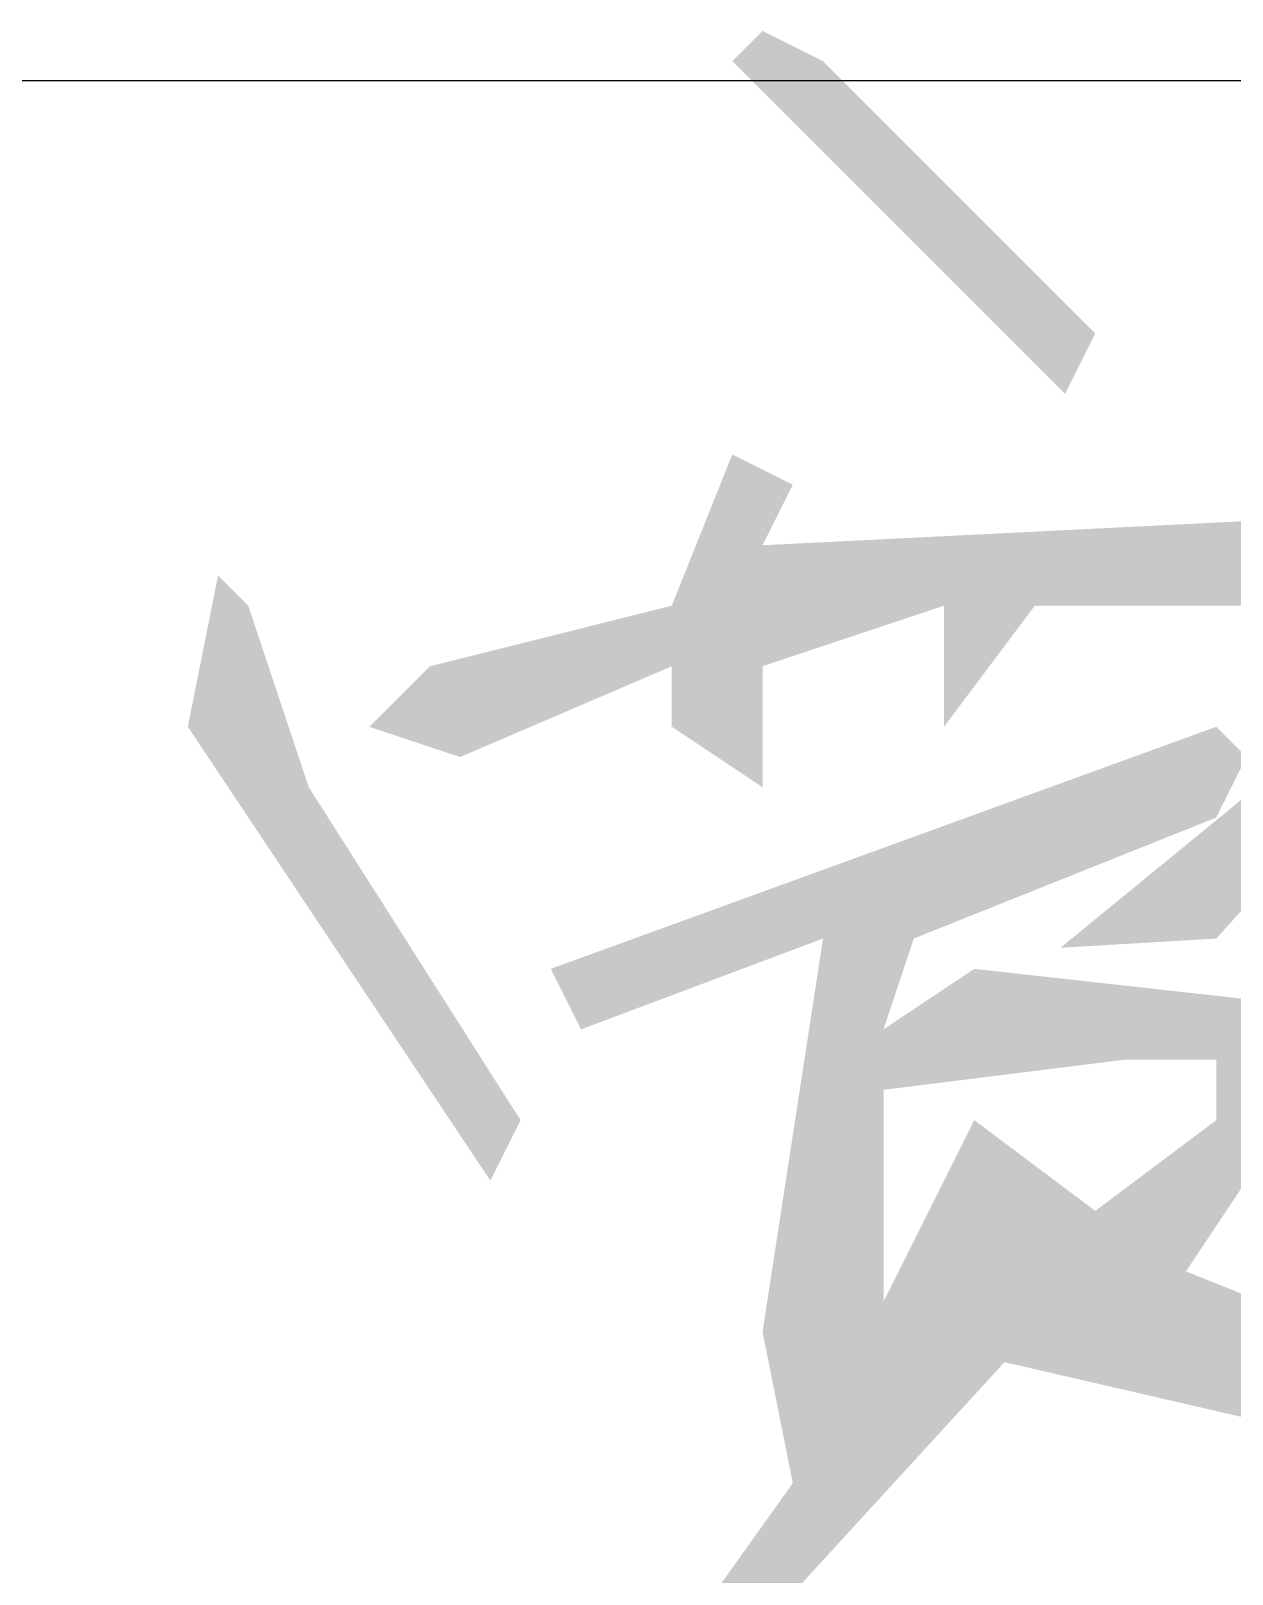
# Model space of a CAD drawing. Extents: x 5693218 to 11495510, y -728562 to -461276.
# Drawn here: x 5785777 to 5786253, y -500419 to -499807 of the extents above; entities that cross this region are included whole.
import ezdxf

# ---------------------------------------------------------------- set-up
doc = ezdxf.new("R2010")
doc.units = 0
doc.header["$LTSCALE"] = 1000
doc.header["$MEASUREMENT"] = 0
doc.layers.get('0').update_dxf_attribs({"linetype": 'CONTINUOUS'})

msp = doc.modelspace()

# ---------------------------------------------------------------- hatches: boundary and pattern name
h = msp.add_hatch(color=0)
h.dxf.hatch_style = 1
h.paths.add_polyline_path([(5786090.98, -499818.85), (5786066.98, -499806.85), (5786054.98, -499818.85), (5786186.98, -499950.85), (5786198.98, -499926.85)])
h = msp.add_hatch(color=0)
h.dxf.hatch_style = 1
h.paths.add_polyline_path([(5786090.98, -499818.85), (5786066.98, -499806.85), (5786054.98, -499818.85), (5786186.98, -499950.85), (5786198.98, -499926.85)])
h = msp.add_hatch(color=0)
h.dxf.hatch_style = 1
h.paths.add_polyline_path([(5785886.98, -500106.85), (5785862.98, -500034.85), (5785850.98, -500022.85), (5785838.98, -500082.85), (5785958.98, -500262.85), (5785970.98, -500238.85)])
h.paths.add_polyline_path([(5786030.98, -500058.85), (5786030.98, -500082.85), (5786066.98, -500106.85), (5786066.98, -500058.85), (5786138.98, -500034.85), (5786138.98, -500082.85), (5786174.98, -500034.85), (5786306.98, -500034.85), (5786306.98, -500070.85), (5786185.18, -500170.5), (5786246.98, -500166.85), (5786354.98, -500046.85), (5786306.98, -499998.85), (5786066.98, -500010.85), (5786078.98, -499986.85), (5786054.98, -499974.85), (5786030.98, -500034.85), (5785934.98, -500058.85), (5785910.98, -500082.85), (5785946.98, -500094.85)])
h.paths.add_polyline_path([(5786246.98, -500118.85), (5786258.98, -500094.85), (5786246.98, -500082.85), (5785982.98, -500178.85), (5785994.98, -500202.85), (5786090.98, -500166.85), (5786066.98, -500322.85), (5786078.98, -500382.85), (5786018.98, -500466.85), (5786030.98, -500478.85), (5786162.98, -500334.85), (5786318.98, -500370.85), (5786414.98, -500418.85), (5786414.98, -500382.85), (5786366.98, -500358.85), (5786354.98, -500346.85), (5786234.98, -500298.85), (5786282.98, -500226.85), (5786258.98, -500190.85), (5786150.98, -500178.85), (5786114.98, -500202.85), (5786126.98, -500166.85)])
h.paths.add_polyline_path([(5786114.98, -500226.85), (5786210.98, -500214.85), (5786246.98, -500214.85), (5786246.98, -500238.85), (5786198.98, -500274.85), (5786150.98, -500238.85), (5786114.98, -500310.85)], flags=16)
h = msp.add_hatch(color=0)
h.dxf.hatch_style = 1
h.paths.add_polyline_path([(5785886.98, -500106.85), (5785862.98, -500034.85), (5785850.98, -500022.85), (5785838.98, -500082.85), (5785958.98, -500262.85), (5785970.98, -500238.85)])
h.paths.add_polyline_path([(5786030.98, -500058.85), (5786030.98, -500082.85), (5786066.98, -500106.85), (5786066.98, -500058.85), (5786138.98, -500034.85), (5786138.98, -500082.85), (5786174.98, -500034.85), (5786306.98, -500034.85), (5786306.98, -500070.85), (5786185.18, -500170.5), (5786246.98, -500166.85), (5786354.98, -500046.85), (5786306.98, -499998.85), (5786066.98, -500010.85), (5786078.98, -499986.85), (5786054.98, -499974.85), (5786030.98, -500034.85), (5785934.98, -500058.85), (5785910.98, -500082.85), (5785946.98, -500094.85)])
h.paths.add_polyline_path([(5786246.98, -500118.85), (5786258.98, -500094.85), (5786246.98, -500082.85), (5785982.98, -500178.85), (5785994.98, -500202.85), (5786090.98, -500166.85), (5786066.98, -500322.85), (5786078.98, -500382.85), (5786018.98, -500466.85), (5786030.98, -500478.85), (5786162.98, -500334.85), (5786318.98, -500370.85), (5786414.98, -500418.85), (5786414.98, -500382.85), (5786366.98, -500358.85), (5786354.98, -500346.85), (5786234.98, -500298.85), (5786282.98, -500226.85), (5786258.98, -500190.85), (5786150.98, -500178.85), (5786114.98, -500202.85), (5786126.98, -500166.85)])
h.paths.add_polyline_path([(5786114.98, -500226.85), (5786210.98, -500214.85), (5786246.98, -500214.85), (5786246.98, -500238.85), (5786198.98, -500274.85), (5786150.98, -500238.85), (5786114.98, -500310.85)], flags=16)

# ---------------------------------------------------------------- linework, layer by layer
msp.add_line((5783997.14, -499826.49), (5789497.14, -499826.49))

doc.saveas('drawing.dxf')
